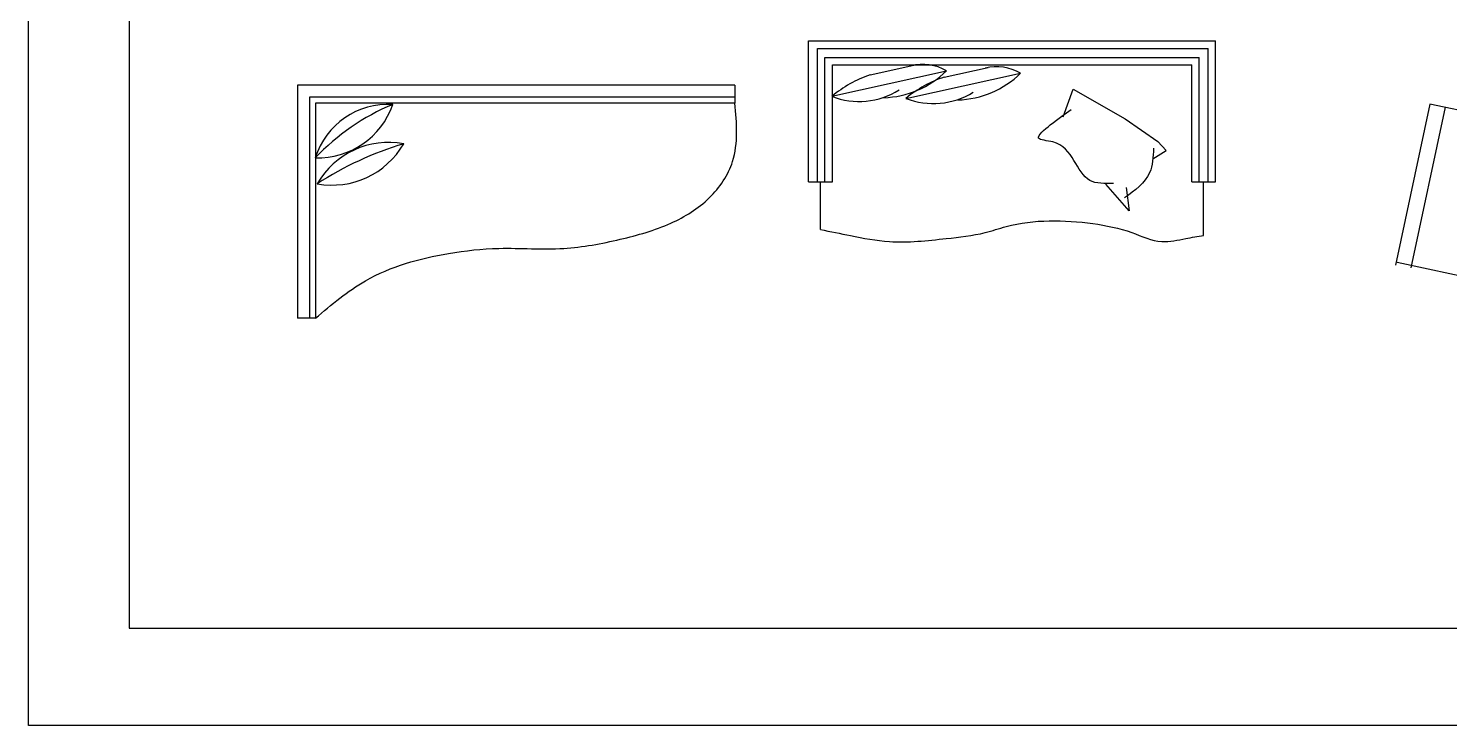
# Model space of a CAD drawing. Header units: inches. Extents: x 5.4 to 47.9, y 11.7 to 36.5.
# Drawn here: x 26.911 to 31.658, y 11.66 to 13.988 of the extents above; entities that cross this region are included whole.
import ezdxf

# ---------------------------------------------------------------- set-up
doc = ezdxf.new("R2010")
doc.units = ezdxf.units.IN
doc.header["$MEASUREMENT"] = 0
for name, color, linetype in [('02', 2, 'Continuous'), ('1', 1, 'Continuous'), ('4', 4, 'Continuous'), ('kadrbm', 4, 'Continuous')]:
    doc.layers.add(name, color=color, linetype=linetype)

# ---------------------------------------------------------------- blocks, each defined once
blk = doc.blocks.new('kadrbm')
at = {"layer": 'kadrbm', "color": 4}
blk.add_lwpolyline([(0, 0), (0, 24.7972), (21, 24.7972), (21, 0), (0, 0)], close=True, dxfattribs=at)
blk.add_lwpolyline([(20.6631, 0.3257), (20.6631, 24.4603), (0.3369, 24.4603), (0.3369, 0.3257), (20.6631, 0.3257)], dxfattribs=at)

msp = doc.modelspace()

# ---------------------------------------------------------------- linework, layer by layer
at = {"layer": '02'}
for p, q in [((29.5168, 13.9464), (30.8768, 13.9464)), ((29.5168, 13.4764), (29.5168, 13.9464)), ((29.5468, 13.9214), (30.8518, 13.9214)), ((29.5468, 13.4764), (29.5468, 13.9214)), ((30.8518, 13.4764), (30.8518, 13.9214)), ((30.8768, 13.4764), (30.8768, 13.9464)), ((29.5718, 13.8914), (30.8218, 13.8914)), ((29.5718, 13.4764), (29.5718, 13.8914)), ((29.5968, 13.8664), (30.7968, 13.8664)), ((29.5968, 13.4764), (29.5968, 13.8664)), ((29.7225, 13.8329), (29.8689, 13.8654)), ((30.7968, 13.4764), (30.7968, 13.8664)), ((30.8218, 13.4764), (30.8218, 13.8914)), ((29.5949, 13.7615), (29.9776, 13.8466)), ((29.8423, 13.7547), (30.2252, 13.8385)), ((29.9701, 13.8257), (30.1166, 13.8577)), ((29.5168, 13.4764), (29.5968, 13.4764)), ((29.5568, 13.3164), (29.5568, 13.4764)), ((30.7968, 13.4764), (30.8768, 13.4764)), ((30.8368, 13.2964), (30.8368, 13.4764))]:
    msp.add_line(p, q, dxfattribs=at)
for points in [[(30.3671, 13.6925), (30.4006, 13.7858), (30.5742, 13.6867), (30.684, 13.611)], [(30.667, 13.5522), (30.7117, 13.5802), (30.684, 13.611)], [(30.5783, 13.4569), (30.5885, 13.3791), (30.5096, 13.4684)]]:
    msp.add_lwpolyline(points, dxfattribs=at)
for centre, radius, start, end in [((29.8981, 13.7111), 0.1571, 59.5926, 104.3529), ((29.8514, 13.4528), 0.4014, 108.7366, 129.7195), ((29.7577, 14.0709), 0.3141, 271.8757, 314.4213), ((30.0978, 13.4452), 0.4014, 108.5469, 129.5298), ((30.0062, 14.0635), 0.3141, 271.6859, 314.2316), ((30.1453, 13.7033), 0.1571, 59.4029, 104.1632), ((29.686, 13.9969), 0.2524, 248.8387, 301.9688), ((29.9342, 13.9898), 0.2524, 248.649, 301.7791)]:
    msp.add_arc(centre, radius, start, end, dxfattribs=at)
for points, knots in [([(30.5357, 13.47), (30.5066, 13.4696), (30.4128, 13.4685), (30.4014, 13.6141), (30.2606, 13.6143), (30.3397, 13.6791), (30.3738, 13.7029), (30.394, 13.717)], [0, 0, 0, 0, 88.720803, 286.342551, 341.373398, 406.925861, 502.581947, 502.581947, 502.581947, 502.581947]), ([(30.6694, 13.588), (30.6681, 13.5592), (30.6651, 13.4891), (30.6069, 13.4472), (30.5727, 13.4226)], [0, 0, 0, 0, 92.107102, 223.468514, 223.468514, 223.468514, 223.468514]), ([(29.5568, 13.3164), (29.5901, 13.3098), (29.6663, 13.2945), (29.8059, 13.2671), (29.9574, 13.2847), (30.0887, 13.2982), (30.2452, 13.3515), (30.4168, 13.3491), (30.5882, 13.3149), (30.6881, 13.2663), (30.7705, 13.2863), (30.8169, 13.2934), (30.8368, 13.2964)], [0, 0, 0, 0, 101.98039, 233.509855, 423.772831, 555.302295, 628.103394, 918.275756, 1051.692397, 1156.095462, 1236.71804, 1297.545665, 1297.545665, 1297.545665, 1297.545665])]:
    msp.add_open_spline(points, degree=3, knots=knots, dxfattribs=at)
at = {"layer": '1'}
for p, q in [((31.5928, 13.7355, -0.55), (31.478, 13.1976, -0.55)), ((31.6432, 13.7248, -0.55), (31.5287, 13.1881, -0.55)), ((32.6538, 13.5091, -0.55), (31.5928, 13.7355, -0.55)), ((32.5409, 12.9803, -0.55), (31.483, 13.2061, -0.55))]:
    msp.add_line(p, q, dxfattribs=at)
at = {"layer": '4'}
for p, q in [((27.8097, 13.7984), (27.8097, 13.0203)), ((29.2711, 13.7984), (27.8097, 13.7984)), ((29.2711, 13.7984), (29.2711, 13.7384)), ((27.8497, 13.7584), (27.8497, 13.0203)), ((29.2711, 13.7584), (27.8497, 13.7584)), ((27.8697, 13.7384), (27.8697, 13.0203)), ((29.2711, 13.7384), (27.8697, 13.7384)), ((27.8697, 13.0203), (27.8097, 13.0203))]:
    msp.add_line(p, q, dxfattribs=at)
for centre, radius, start, end in [((28.113, 13.4788), 0.2559, 86.6387, 162.4257), ((28.4174, 13.0365), 0.7554, 112.5231, 136.5413), ((27.8772, 13.8215), 0.2655, 268.235, 340.8294), ((28.1145, 13.3325), 0.2752, 79.5274, 150.1646), ((28.4858, 12.5306), 1.1196, 106.6771, 123.0149), ((27.9251, 13.7416), 0.2766, 259.7396, 329.9524)]:
    msp.add_arc(centre, radius, start, end, dxfattribs=at)
msp.add_spline([(27.8697, 13.0203), (28.037, 13.1456), (28.3139, 13.2368), (28.4828, 13.2536), (28.699, 13.2536), (28.8881, 13.284), (29.057, 13.338), (29.1854, 13.4224), (29.2631, 13.5439), (29.2711, 13.7384)], degree=3, dxfattribs=at)

# ---------------------------------------------------------------- block references
at = {"layer": 'kadrbm'}
msp.add_blockref('kadrbm', (26.9109, 11.6597), dxfattribs=at)

doc.saveas('drawing.dxf')
